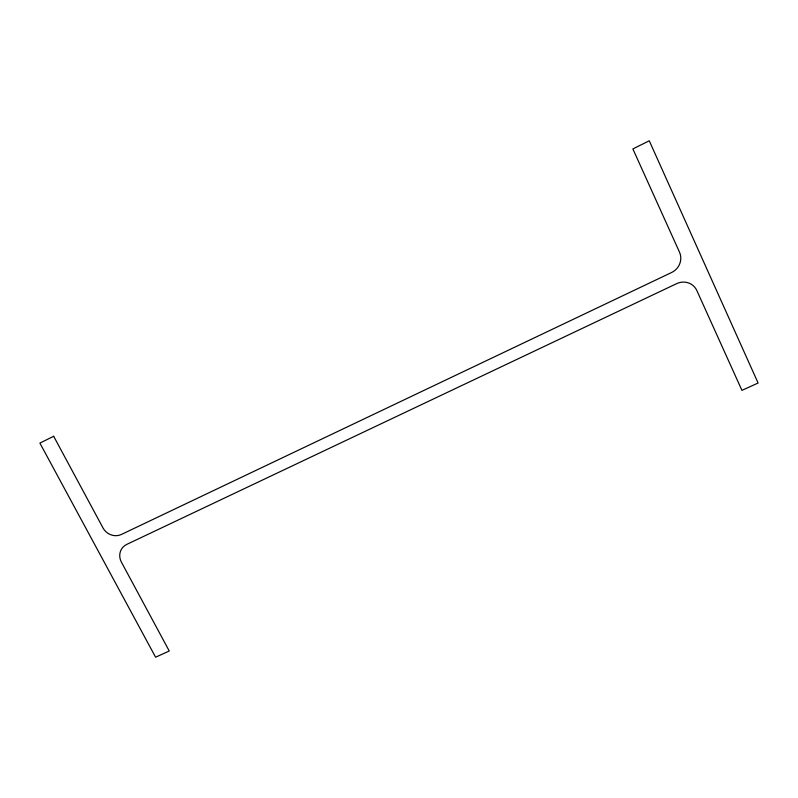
<?xml version="1.0" encoding="UTF-8"?>
<svg xmlns="http://www.w3.org/2000/svg" width="798" height="798" viewBox="0 0 798 798"><rect width="100%" height="100%" fill="white"/><g stroke="black" fill="none" stroke-linecap="round" stroke-linejoin="round"><path stroke-width="1.2" d="M53.666 436.277L39.9 443.099L155.6 657.213L169.246 650.998L121.386 562.091A13.865 12.977 37.6 0 1 126.762 544.396L676.724 283.609A15.451 14.803 -35.1 0 1 696.834 290.532L741.931 390.372L758.1 383.02L649.263 140.787L632.874 148.927L679.507 252.168A15.541 14.923 -39.9 0 1 671.667 272.467L121.426 534.441A13.945 13.067 40.5 0 1 103.022 527.967L53.666 436.277"/></g></svg>
